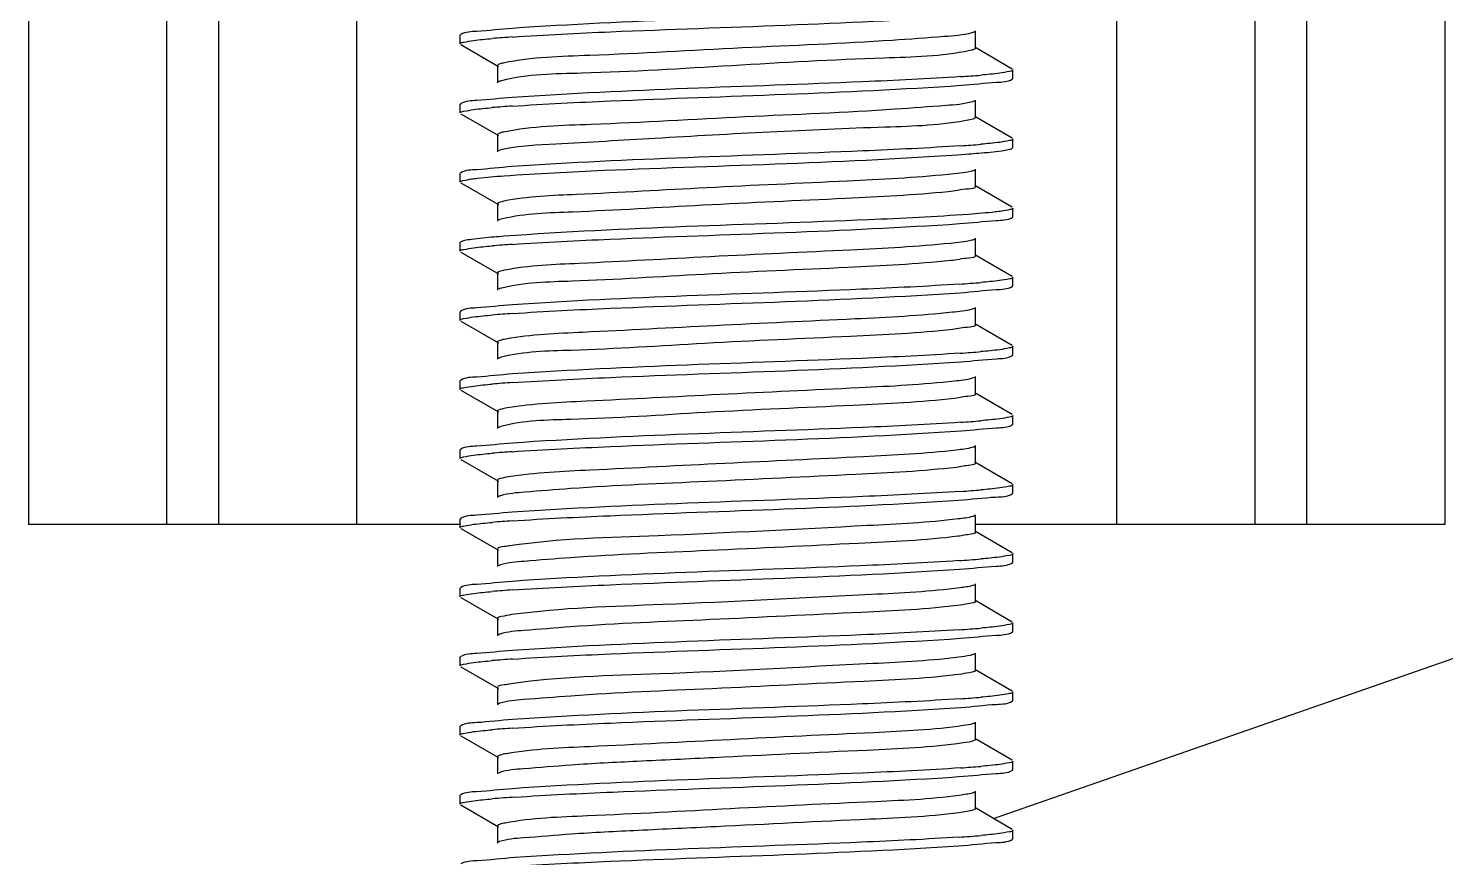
# Model space of a CAD drawing. Extents: x 27938 to 1507990, y 110129 to 923079.
# Drawn here: x 455164.5 to 455653, y 378819.2 to 379104.9 of the extents above; entities that cross this region are included whole.
import ezdxf

# ---------------------------------------------------------------- set-up
doc = ezdxf.new("R2010")
doc.units = 0
doc.header["$LTSCALE"] = 1000
doc.header["$MEASUREMENT"] = 0
doc.styles.get("Standard").update_dxf_attribs({"font": 'gbenor.shx', "bigfont": 'gbcbig.shx'})
doc.dimstyles.get("Standard").update_dxf_attribs({"dimtxt": 0.18, "dimasz": 0.18, "dimexe": 0.18, "dimexo": 0.0625, "dimgap": 0.09, "dimtad": 0, "dimtih": 1, "dimtoh": 1, "dimdec": 4, "dimzin": 0, "dimdsep": 46, "dimtxsty": 'Standard', "dimcen": 0.09, "dimadec": 0, "dimazin": 0, "dimtfac": 1, "dimtdec": 4, "dimtofl": 0, "dimtmove": 0, "dimatfit": 3, "dimfxl": 1, "dimtolj": 1, "dimtzin": 0, "dimarcsym": 0})

msp = doc.modelspace()

# ---------------------------------------------------------------- linework, layer by layer
at = {"linetype": 'Continuous'}
for p, q in [((455164.52, 383675.04), (455164.52, 378934.02)), ((455212.15, 383675.04), (455212.15, 378934.02)), ((455230.01, 383675.04), (455230.01, 378934.02)), ((455277.63, 383675.04), (455277.63, 378934.02)), ((455539.58, 383675.04), (455539.58, 378934.02)), ((455587.2, 383675.04), (455587.2, 378934.02)), ((455605.06, 383675.04), (455605.06, 378934.02)), ((455652.69, 383675.04), (455652.69, 378934.02)), ((455313.58, 379102.81), (455313.35, 379102.55)), ((455313.35, 379099.57), (455313.35, 379102.55)), ((455313.35, 379099.57), (455313.35, 379102.55)), ((455490.97, 379098.08), (455490.97, 379104.04)), ((455313.58, 379099.31), (455326.5, 379091.83)), ((455489.7, 379097.42), (455488.94, 379097.24)), ((455503.63, 379090.9), (455490.71, 379098.39)), ((455326.24, 379092.13), (455326.24, 379086.18)), ((455503.63, 379087.41), (455503.86, 379087.67)), ((455503.86, 379087.67), (455503.86, 379090.64)), ((455503.86, 379087.67), (455503.86, 379090.64)), ((455313.58, 379079), (455313.35, 379078.74)), ((455313.35, 379075.76), (455313.35, 379078.74)), ((455313.35, 379075.76), (455313.35, 379078.74)), ((455490.97, 379074.27), (455490.97, 379080.22)), ((455313.58, 379075.5), (455326.5, 379068.02)), ((455489.98, 379073.68), (455488.97, 379073.44)), ((455503.63, 379067.09), (455490.71, 379074.57)), ((455326.24, 379068.32), (455326.24, 379062.36)), ((455503.63, 379063.59), (455503.86, 379063.85)), ((455503.86, 379063.85), (455503.86, 379066.83)), ((455503.86, 379063.85), (455503.86, 379066.83)), ((455313.58, 379055.18), (455313.35, 379054.92)), ((455313.35, 379051.95), (455313.35, 379054.92)), ((455313.35, 379051.95), (455313.35, 379054.92)), ((455490.97, 379050.46), (455490.97, 379056.41)), ((455313.58, 379051.69), (455326.5, 379044.2)), ((455503.63, 379043.28), (455490.71, 379050.76)), ((455326.24, 379044.51), (455326.24, 379038.55)), ((455503.86, 379040.04), (455503.86, 379043.02)), ((455503.86, 379040.04), (455503.86, 379043.02)), ((455503.63, 379039.78), (455503.86, 379040.04)), ((455313.58, 379031.37), (455313.35, 379031.11)), ((455313.35, 379028.13), (455313.35, 379031.11)), ((455313.35, 379028.13), (455313.35, 379031.11)), ((455490.97, 379026.65), (455490.97, 379032.6)), ((455313.58, 379027.87), (455326.5, 379020.39)), ((455503.63, 379019.47), (455490.71, 379026.95)), ((455326.24, 379020.69), (455326.24, 379014.74)), ((455503.86, 379016.23), (455503.86, 379019.2)), ((455503.86, 379016.23), (455503.86, 379019.2)), ((455503.63, 379015.97), (455503.86, 379016.23)), ((455490.97, 379002.83), (455490.97, 379008.79)), ((455313.58, 379007.56), (455313.35, 379007.3)), ((455313.35, 379004.32), (455313.35, 379007.3)), ((455313.35, 379004.32), (455313.35, 379007.3)), ((455313.58, 379004.06), (455326.5, 378996.58)), ((455503.63, 378995.65), (455490.71, 379003.13)), ((455326.24, 378996.88), (455326.24, 378990.93)), ((455503.86, 378992.41), (455503.86, 378995.39)), ((455503.86, 378992.41), (455503.86, 378995.39)), ((455503.63, 378992.15), (455503.86, 378992.41)), ((455490.97, 378979.02), (455490.97, 378984.97)), ((455313.58, 378983.75), (455313.35, 378983.49)), ((455313.35, 378980.51), (455313.35, 378983.49)), ((455313.35, 378980.51), (455313.35, 378983.49)), ((455313.58, 378980.25), (455326.5, 378972.77)), ((455503.63, 378971.84), (455490.71, 378979.32)), ((455326.24, 378973.07), (455326.24, 378967.11)), ((455503.86, 378968.6), (455503.86, 378971.58)), ((455503.86, 378968.6), (455503.86, 378971.58)), ((455503.63, 378968.34), (455503.86, 378968.6)), ((455313.58, 378959.93), (455313.35, 378959.67)), ((455313.35, 378956.7), (455313.35, 378959.67)), ((455313.35, 378956.7), (455313.35, 378959.67)), ((455490.97, 378955.21), (455490.97, 378961.16)), ((455313.58, 378956.43), (455326.5, 378948.95)), ((455503.63, 378948.03), (455490.71, 378955.51)), ((455326.24, 378949.25), (455326.24, 378943.3)), ((455503.86, 378944.79), (455503.86, 378947.77)), ((455503.86, 378944.79), (455503.86, 378947.77)), ((455503.63, 378944.53), (455503.86, 378944.79)), ((455313.58, 378936.12), (455313.35, 378935.86)), ((455313.35, 378932.88), (455313.35, 378935.86)), ((455313.35, 378932.88), (455313.35, 378935.86)), ((455490.97, 378931.39), (455490.97, 378937.35)), ((455313.58, 378934.02), (455164.52, 378934.02)), ((455313.58, 378932.62), (455326.5, 378925.14)), ((455652.69, 378934.02), (455490.71, 378934.02)), ((455503.63, 378924.21), (455490.71, 378931.7)), ((455326.24, 378925.44), (455326.24, 378919.49)), ((455503.63, 378920.72), (455503.86, 378920.98)), ((455503.86, 378920.98), (455503.86, 378923.95)), ((455503.86, 378920.98), (455503.86, 378923.95)), ((455313.58, 378912.31), (455313.35, 378912.05)), ((455313.35, 378909.07), (455313.35, 378912.05)), ((455313.35, 378909.07), (455313.35, 378912.05)), ((455490.97, 378907.58), (455490.97, 378913.53)), ((455313.58, 378908.81), (455326.5, 378901.33)), ((455503.63, 378900.4), (455490.71, 378907.88)), ((455326.24, 378901.63), (455326.24, 378895.68)), ((455503.63, 378896.9), (455503.86, 378897.16)), ((455503.86, 378897.16), (455503.86, 378900.14)), ((455503.86, 378897.16), (455503.86, 378900.14)), ((455313.58, 378888.49), (455313.35, 378888.23)), ((455313.35, 378885.26), (455313.35, 378888.23)), ((455313.35, 378885.26), (455313.35, 378888.23)), ((455490.97, 378883.77), (455490.97, 378889.72)), ((455313.58, 378885), (455326.5, 378877.51)), ((455503.63, 378876.59), (455490.71, 378884.07)), ((455326.24, 378877.82), (455326.24, 378871.86)), ((455503.63, 378873.09), (455503.86, 378873.35)), ((455503.86, 378873.35), (455503.86, 378876.33)), ((455503.86, 378873.35), (455503.86, 378876.33)), ((455313.58, 378864.68), (455313.35, 378864.42)), ((455313.35, 378861.44), (455313.35, 378864.42)), ((455313.35, 378861.44), (455313.35, 378864.42)), ((455490.97, 378859.96), (455490.97, 378865.91)), ((455313.58, 378861.18), (455326.5, 378853.7)), ((455503.63, 378852.78), (455490.71, 378860.26)), ((455326.24, 378854), (455326.24, 378848.05)), ((455503.86, 378849.54), (455503.86, 378852.51)), ((455503.86, 378849.54), (455503.86, 378852.51)), ((455326.98, 378848.56), (455326.5, 378848.35)), ((455503.63, 378849.28), (455503.86, 378849.54)), ((455313.58, 378840.87), (455313.35, 378840.61)), ((455313.35, 378837.63), (455313.35, 378840.61)), ((455313.35, 378837.63), (455313.35, 378840.61)), ((455490.97, 378836.14), (455490.97, 378842.1)), ((455313.58, 378837.37), (455326.5, 378829.89)), ((455503.63, 378828.96), (455490.71, 378836.44)), ((455326.24, 378830.19), (455326.24, 378824.24)), ((455503.86, 378825.73), (455503.86, 378828.7)), ((455503.86, 378825.73), (455503.86, 378828.7)), ((455326.94, 378824.73), (455326.5, 378824.54)), ((455503.63, 378825.46), (455503.86, 378825.73))]:
    msp.add_line(p, q, dxfattribs=at)
for centre, radius, start, end in [((455358.71, 378693.24), 409.62, 93.8318, 94.8034), ((455458.53, 379496.54), 409.18, 273.8332, 274.8048), ((455358.61, 378670.65), 408.39, 93.84, 94.8036), ((455458.63, 379471.54), 407.99, 273.8425, 274.8038), ((455358.74, 378621.42), 410, 93.8293, 94.8034), ((455458.02, 379431.59), 415.68, 273.7884, 274.8061), ((455358.75, 378597.44), 410.16, 93.8282, 94.8033), ((455458.33, 379403.88), 411.78, 273.8148, 274.8057), ((455358.71, 378574.15), 409.64, 93.8316, 94.8034), ((455458.53, 379377.54), 409.24, 273.8328, 274.8049), ((455358.62, 378551.53), 408.44, 93.8397, 94.8036), ((455458.63, 379352.5), 408.01, 273.8424, 274.8038), ((455358.65, 378527.25), 408.91, 93.8365, 94.8036), ((455457.6, 379341.56), 420.93, 273.7545, 274.8058), ((455358.74, 378502.38), 409.98, 93.8295, 94.8034), ((455458, 379312.67), 415.84, 273.7874, 274.8061), ((455358.75, 378478.37), 410.17, 93.8282, 94.8033), ((455458.32, 379284.93), 411.89, 273.8141, 274.8057), ((455358.71, 378455.06), 409.67, 93.8315, 94.8034), ((455458.52, 379258.54), 409.3, 273.8323, 274.8049), ((455359.83, 378417.25), 423.71, 93.7375, 94.8047), ((455457.73, 379244.63), 419.24, 273.7646, 274.8065)]:
    msp.add_arc(centre, radius, start, end, dxfattribs=at)
for points, knots in [([(455485.73, 379112.08), (455474.45, 379111.31), (455422.99, 379108.84), (455371.48, 379107.64), (455331.37, 379104.92)], [0, 0, 0, 0, 0.219533, 1, 1, 1, 1]), ([(455331.33, 379101.94), (455342.61, 379102.71), (455394.13, 379105.19), (455445.71, 379106.38), (455485.89, 379109.11)], [0, 0, 0, 0, 0.219209, 1, 1, 1, 1]), ([(455331.37, 379104.92), (455327.25, 379104.64), (455321.48, 379103.84), (455315.19, 379103.73), (455313.58, 379102.81)], [0, 0, 0, 0, 0.69034, 1, 1, 1, 1]), ([(455489.7, 379103.37), (455486.6, 379102.55), (455477.37, 379101.87), (455451.07, 379099.85), (455410.24, 379098.39), (455365.7, 379095.6), (455338.03, 379095), (455328.29, 379092.98)], [0, 0, 0, 0, 0.059564, 0.170353, 0.490239, 0.815661, 1, 1, 1, 1]), ([(455490.7, 379103.74), (455490.58, 379103.66), (455490.25, 379103.53), (455489.9, 379103.43), (455489.7, 379103.37)], [0, 0, 0, 0, 0.417288, 1, 1, 1, 1]), ([(455313.35, 379099.57), (455313.35, 379100.01), (455315.64, 379100.29), (455316.8, 379100.6), (455317.95, 379100.75)], [0, 0, 0, 0, 0.271519, 1, 1, 1, 1]), ([(455488.94, 379097.24), (455479.25, 379095.22), (455451.7, 379094.58), (455407.19, 379092.15), (455363.42, 379089.34), (455336.6, 379089.15), (455327.61, 379086.87)], [0, 0, 0, 0, 0.183514, 0.508051, 0.828043, 1, 1, 1, 1]), ([(455490.96, 379098.08), (455490.96, 379097.93), (455490.45, 379097.61), (455490.03, 379097.5), (455489.7, 379097.42)], [0, 0, 0, 0, 0.313757, 1, 1, 1, 1]), ([(455328.29, 379092.98), (455327.77, 379092.87), (455327.16, 379092.73), (455326.25, 379092.35), (455326.25, 379092.13)], [0, 0, 0, 0, 0.705452, 1, 1, 1, 1]), ([(455327.61, 379086.87), (455327.39, 379086.81), (455327.01, 379086.71), (455326.65, 379086.56), (455326.51, 379086.48)], [0, 0, 0, 0, 0.587032, 1, 1, 1, 1]), ([(455485.89, 379088.28), (455474.61, 379087.51), (455423.09, 379085.03), (455371.51, 379083.84), (455331.33, 379081.1)], [0, 0, 0, 0, 0.219183, 1, 1, 1, 1]), ([(455485.97, 379085.31), (455490.06, 379085.58), (455495.79, 379086.38), (455502.03, 379086.49), (455503.63, 379087.41)], [0, 0, 0, 0, 0.690194, 1, 1, 1, 1]), ([(455503.86, 379090.64), (455503.86, 379090.21), (455501.59, 379089.93), (455500.44, 379089.61), (455499.29, 379089.47)], [0, 0, 0, 0, 0.271625, 1, 1, 1, 1]), ([(455331.26, 379078.12), (455342.55, 379078.89), (455394.12, 379081.38), (455445.75, 379082.56), (455485.97, 379085.31)], [0, 0, 0, 0, 0.219118, 1, 1, 1, 1]), ([(455313.35, 379075.76), (455313.35, 379076.19), (455315.63, 379076.48), (455316.78, 379076.79), (455317.93, 379076.94)], [0, 0, 0, 0, 0.271583, 1, 1, 1, 1]), ([(455331.33, 379081.1), (455327.23, 379080.82), (455321.46, 379080.03), (455315.18, 379079.92), (455313.58, 379079)], [0, 0, 0, 0, 0.690307, 1, 1, 1, 1]), ([(455489.98, 379079.64), (455487.04, 379078.76), (455478.02, 379078.15), (455451.99, 379076.04), (455411.06, 379074.63), (455366.22, 379071.82), (455338.24, 379071.2), (455328.36, 379069.18)], [0, 0, 0, 0, 0.056727, 0.165723, 0.485276, 0.813183, 1, 1, 1, 1]), ([(455490.71, 379079.92), (455490.61, 379079.87), (455490.37, 379079.76), (455490.12, 379079.68), (455489.98, 379079.64)], [0, 0, 0, 0, 0.430302, 1, 1, 1, 1]), ([(455488.97, 379073.44), (455479.42, 379071.43), (455442.96, 379070.51), (455395.47, 379067.94), (455351.6, 379065.25), (455333.93, 379064.5), (455327.93, 379063.13)], [0, 0, 0, 0, 0.181467, 0.673532, 0.885685, 1, 1, 1, 1]), ([(455490.96, 379074.27), (455490.96, 379074.14), (455490.58, 379073.86), (455490.23, 379073.76), (455489.98, 379073.68)], [0, 0, 0, 0, 0.324978, 1, 1, 1, 1]), ([(455328.36, 379069.18), (455327.82, 379069.07), (455327.19, 379068.93), (455326.25, 379068.55), (455326.25, 379068.32)], [0, 0, 0, 0, 0.706285, 1, 1, 1, 1]), ([(455327.93, 379063.13), (455327.64, 379063.07), (455327.15, 379062.94), (455326.68, 379062.77), (455326.51, 379062.67)], [0, 0, 0, 0, 0.59783, 1, 1, 1, 1]), ([(455485.97, 379064.47), (455474.69, 379063.7), (455423.12, 379061.22), (455371.48, 379060.03), (455331.26, 379057.29)], [0, 0, 0, 0, 0.219053, 1, 1, 1, 1]), ([(455488.63, 379061.68), (455489.79, 379061.77), (455493.58, 379062.06), (455497.36, 379062.4), (455499.96, 379062.77)], [0, 0, 0, 0, 0.307391, 1, 1, 1, 1]), ([(455503.86, 379066.83), (455503.86, 379066.4), (455501.59, 379066.11), (455500.43, 379065.8), (455499.29, 379065.65)], [0, 0, 0, 0, 0.271614, 1, 1, 1, 1]), ([(455499.96, 379062.77), (455500.76, 379062.88), (455501.99, 379063.09), (455503.24, 379063.37), (455503.63, 379063.59)], [0, 0, 0, 0, 0.643386, 1, 1, 1, 1]), ([(455328.48, 379054.11), (455339.95, 379054.96), (455393.34, 379057.56), (455446.8, 379058.61), (455488.63, 379061.68)], [0, 0, 0, 0, 0.215143, 1, 1, 1, 1]), ([(455313.35, 379051.95), (455313.35, 379052.32), (455315.24, 379052.64), (455316.24, 379052.89), (455317.21, 379053.03)], [0, 0, 0, 0, 0.274522, 1, 1, 1, 1]), ([(455331.26, 379057.29), (455327.17, 379057.01), (455321.43, 379056.21), (455315.18, 379056.1), (455313.58, 379055.18)], [0, 0, 0, 0, 0.690231, 1, 1, 1, 1]), ([(455317.21, 379053.03), (455317.93, 379053.13), (455321.67, 379053.59), (455325.44, 379053.89), (455328.48, 379054.11)], [0, 0, 0, 0, 0.191293, 1, 1, 1, 1]), ([(455481.54, 379054.58), (455469.97, 379053.43), (455442.2, 379052.01), (455399.49, 379050.17), (455360.14, 379047.83), (455336.68, 379047.03), (455328.45, 379045.38)], [0, 0, 0, 0, 0.227541, 0.543602, 0.835698, 1, 1, 1, 1]), ([(455490.71, 379056.11), (455490.38, 379055.92), (455487.33, 379055.11), (455484.25, 379054.85), (455481.54, 379054.58)], [0, 0, 0, 0, 0.122661, 1, 1, 1, 1]), ([(455481.54, 379048.63), (455469.77, 379047.46), (455441.58, 379046.02), (455398.37, 379044.22), (455359.08, 379041.69), (455335.79, 379041.14), (455327.89, 379039.31)], [0, 0, 0, 0, 0.230468, 0.550002, 0.841978, 1, 1, 1, 1]), ([(455490.96, 379050.46), (455490.97, 379049.61), (455486.1, 379049.58), (455483.9, 379048.86), (455481.54, 379048.63)], [0, 0, 0, 0, 0.265215, 1, 1, 1, 1]), ([(455328.45, 379045.38), (455327.89, 379045.27), (455327.24, 379045.12), (455326.25, 379044.74), (455326.25, 379044.51)], [0, 0, 0, 0, 0.707378, 1, 1, 1, 1]), ([(455503.86, 379043.02), (455503.86, 379042.64), (455501.95, 379042.33), (455500.94, 379042.07), (455499.96, 379041.93)], [0, 0, 0, 0, 0.274354, 1, 1, 1, 1]), ([(455327.89, 379039.31), (455327.61, 379039.25), (455327.14, 379039.12), (455326.68, 379038.95), (455326.51, 379038.85)], [0, 0, 0, 0, 0.596305, 1, 1, 1, 1]), ([(455488.63, 379040.84), (455477.14, 379040), (455423.76, 379037.4), (455370.3, 379036.35), (455328.48, 379033.28)], [0, 0, 0, 0, 0.215512, 1, 1, 1, 1]), ([(455485.48, 379037.65), (455489.68, 379037.93), (455495.57, 379038.75), (455501.99, 379038.84), (455503.63, 379039.78)], [0, 0, 0, 0, 0.690713, 1, 1, 1, 1]), ([(455499.96, 379041.93), (455499.24, 379041.83), (455495.48, 379041.37), (455491.69, 379041.07), (455488.63, 379040.84)], [0, 0, 0, 0, 0.19142, 1, 1, 1, 1]), ([(455328.48, 379033.28), (455327.33, 379033.19), (455323.56, 379032.9), (455319.8, 379032.56), (455317.21, 379032.19)], [0, 0, 0, 0, 0.307528, 1, 1, 1, 1]), ([(455331.36, 379030.5), (455342.59, 379031.27), (455393.96, 379033.74), (455445.4, 379034.95), (455485.48, 379037.65)], [0, 0, 0, 0, 0.218853, 1, 1, 1, 1]), ([(455313.35, 379028.13), (455313.35, 379028.57), (455315.64, 379028.85), (455316.8, 379029.17), (455317.96, 379029.32)], [0, 0, 0, 0, 0.271499, 1, 1, 1, 1]), ([(455317.21, 379032.19), (455316.42, 379032.08), (455315.21, 379031.87), (455313.97, 379031.59), (455313.58, 379031.37)], [0, 0, 0, 0, 0.643038, 1, 1, 1, 1]), ([(455482.3, 379030.84), (455470.9, 379029.67), (455443.31, 379028.26), (455400.63, 379026.39), (455360.9, 379024.09), (455337.11, 379023.23), (455328.66, 379021.61)], [0, 0, 0, 0, 0.223225, 0.538318, 0.832334, 1, 1, 1, 1]), ([(455490.71, 379032.3), (455490.4, 379032.12), (455487.61, 379031.35), (455484.78, 379031.1), (455482.3, 379030.84)], [0, 0, 0, 0, 0.124823, 1, 1, 1, 1]), ([(455482.3, 379024.89), (455470.57, 379023.68), (455442.21, 379022.24), (455398.64, 379020.45), (455359.02, 379017.79), (455335.52, 379017.39), (455327.68, 379015.45)], [0, 0, 0, 0, 0.228361, 0.549652, 0.8435, 1, 1, 1, 1]), ([(455490.96, 379026.65), (455490.97, 379025.86), (455486.51, 379025.76), (455484.46, 379025.11), (455482.3, 379024.89)], [0, 0, 0, 0, 0.265945, 1, 1, 1, 1]), ([(455328.66, 379021.61), (455328.05, 379021.5), (455327.35, 379021.34), (455326.25, 379020.95), (455326.24, 379020.69)], [0, 0, 0, 0, 0.710122, 1, 1, 1, 1]), ([(455503.86, 379019.2), (455503.86, 379018.77), (455501.56, 379018.49), (455500.4, 379018.17), (455499.24, 379018.02)], [0, 0, 0, 0, 0.271419, 1, 1, 1, 1]), ([(455327.68, 379015.45), (455327.44, 379015.39), (455327.04, 379015.28), (455326.65, 379015.13), (455326.51, 379015.04)], [0, 0, 0, 0, 0.588945, 1, 1, 1, 1]), ([(455485.48, 379016.81), (455474.19, 379016.05), (455422.81, 379013.58), (455371.37, 379012.39), (455331.36, 379009.67)], [0, 0, 0, 0, 0.220125, 1, 1, 1, 1]), ([(455331.37, 379006.69), (455342.63, 379007.46), (455394.08, 379009.93), (455445.59, 379011.13), (455485.72, 379013.85)], [0, 0, 0, 0, 0.219119, 1, 1, 1, 1]), ([(455485.72, 379013.85), (455489.87, 379014.13), (455495.68, 379014.94), (455502.01, 379015.04), (455503.63, 379015.97)], [0, 0, 0, 0, 0.690466, 1, 1, 1, 1]), ([(455331.36, 379009.67), (455327.24, 379009.39), (455321.47, 379008.59), (455315.19, 379008.48), (455313.58, 379007.56)], [0, 0, 0, 0, 0.69033, 1, 1, 1, 1]), ([(455313.35, 379004.32), (455313.35, 379004.76), (455315.64, 379005.04), (455316.8, 379005.35), (455317.96, 379005.5)], [0, 0, 0, 0, 0.271491, 1, 1, 1, 1]), ([(455483.02, 379007.11), (455471.87, 379005.91), (455444.58, 379004.52), (455402.08, 379002.62), (455362, 379000.39), (455337.82, 378999.42), (455329.08, 378997.88)], [0, 0, 0, 0, 0.218113, 0.531271, 0.827228, 1, 1, 1, 1]), ([(455490.71, 379008.48), (455490.42, 379008.32), (455487.88, 379007.59), (455485.29, 379007.35), (455483.02, 379007.11)], [0, 0, 0, 0, 0.127123, 1, 1, 1, 1]), ([(455483.02, 379001.15), (455471.35, 378999.9), (455442.87, 378998.46), (455398.98, 378996.68), (455359.04, 378993.89), (455335.32, 378993.65), (455327.51, 378991.59)], [0, 0, 0, 0, 0.225996, 0.548844, 0.844625, 1, 1, 1, 1]), ([(455490.96, 379002.83), (455490.97, 379002.11), (455486.9, 379001.95), (455485.01, 379001.37), (455483.02, 379001.15)], [0, 0, 0, 0, 0.266757, 1, 1, 1, 1]), ([(455329.08, 378997.88), (455328.36, 378997.75), (455327.57, 378997.57), (455326.25, 378997.17), (455326.24, 378996.88)], [0, 0, 0, 0, 0.714571, 1, 1, 1, 1]), ([(455503.86, 378995.39), (455503.86, 378994.96), (455501.58, 378994.67), (455500.43, 378994.36), (455499.28, 378994.21)], [0, 0, 0, 0, 0.271559, 1, 1, 1, 1]), ([(455327.51, 378991.59), (455327.31, 378991.54), (455326.97, 378991.44), (455326.64, 378991.3), (455326.51, 378991.23)], [0, 0, 0, 0, 0.582235, 1, 1, 1, 1]), ([(455331.34, 378982.88), (455342.62, 378983.64), (455394.13, 378986.12), (455445.71, 378987.31), (455485.88, 378990.05)], [0, 0, 0, 0, 0.219209, 1, 1, 1, 1]), ([(455485.72, 378993.01), (455474.44, 378992.25), (455422.99, 378989.77), (455371.47, 378988.58), (455331.37, 378985.85)], [0, 0, 0, 0, 0.219548, 1, 1, 1, 1]), ([(455485.88, 378990.05), (455489.99, 378990.33), (455495.75, 378991.13), (455502.03, 378991.23), (455503.63, 378992.15)], [0, 0, 0, 0, 0.690293, 1, 1, 1, 1]), ([(455331.37, 378985.85), (455327.25, 378985.57), (455321.48, 378984.77), (455315.19, 378984.67), (455313.58, 378983.75)], [0, 0, 0, 0, 0.69034, 1, 1, 1, 1]), ([(455490.71, 378984.67), (455490.44, 378984.52), (455488.14, 378983.83), (455485.77, 378983.6), (455483.72, 378983.37)], [0, 0, 0, 0, 0.129618, 1, 1, 1, 1]), ([(455313.35, 378980.51), (455313.35, 378980.94), (455315.64, 378981.23), (455316.8, 378981.54), (455317.95, 378981.69)], [0, 0, 0, 0, 0.271518, 1, 1, 1, 1]), ([(455483.72, 378983.37), (455472.82, 378982.15), (455445.83, 378980.79), (455403.54, 378978.85), (455363.11, 378976.67), (455338.56, 378975.63), (455329.52, 378974.14)], [0, 0, 0, 0, 0.213019, 0.524248, 0.822139, 1, 1, 1, 1]), ([(455483.72, 378977.42), (455472.12, 378976.12), (455443.54, 378974.69), (455399.37, 378972.91), (455359.12, 378970), (455335.15, 378969.91), (455327.38, 378967.74)], [0, 0, 0, 0, 0.223404, 0.547643, 0.845414, 1, 1, 1, 1]), ([(455490.97, 378979.02), (455490.97, 378978.35), (455487.28, 378978.15), (455485.53, 378977.62), (455483.72, 378977.42)], [0, 0, 0, 0, 0.267771, 1, 1, 1, 1]), ([(455329.52, 378974.14), (455328.7, 378974), (455327.8, 378973.79), (455326.25, 378973.4), (455326.24, 378973.07)], [0, 0, 0, 0, 0.718256, 1, 1, 1, 1]), ([(455503.86, 378971.58), (455503.86, 378971.15), (455501.59, 378970.86), (455500.44, 378970.55), (455499.29, 378970.4)], [0, 0, 0, 0, 0.271624, 1, 1, 1, 1]), ([(455327.38, 378967.74), (455327.2, 378967.69), (455326.91, 378967.6), (455326.62, 378967.48), (455326.51, 378967.42)], [0, 0, 0, 0, 0.57614, 1, 1, 1, 1]), ([(455331.26, 378959.06), (455342.55, 378959.83), (455394.12, 378962.31), (455445.75, 378963.5), (455485.97, 378966.24)], [0, 0, 0, 0, 0.219123, 1, 1, 1, 1]), ([(455485.88, 378969.21), (455474.61, 378968.44), (455423.09, 378965.96), (455371.51, 378964.77), (455331.34, 378962.04)], [0, 0, 0, 0, 0.219191, 1, 1, 1, 1]), ([(455485.97, 378966.24), (455490.06, 378966.52), (455495.79, 378967.31), (455502.03, 378967.43), (455503.63, 378968.34)], [0, 0, 0, 0, 0.690195, 1, 1, 1, 1]), ([(455331.34, 378962.04), (455327.23, 378961.76), (455321.46, 378960.96), (455315.18, 378960.85), (455313.58, 378959.93)], [0, 0, 0, 0, 0.690309, 1, 1, 1, 1]), ([(455490.71, 378960.86), (455490.46, 378960.72), (455488.38, 378960.07), (455486.24, 378959.85), (455484.38, 378959.63)], [0, 0, 0, 0, 0.132296, 1, 1, 1, 1]), ([(455313.35, 378956.7), (455313.35, 378957.13), (455315.63, 378957.41), (455316.78, 378957.73), (455317.93, 378957.88)], [0, 0, 0, 0, 0.271581, 1, 1, 1, 1]), ([(455484.38, 378959.63), (455473.73, 378958.38), (455447.07, 378957.05), (455405, 378955.09), (455364.25, 378952.96), (455339.32, 378951.84), (455330, 378950.4)], [0, 0, 0, 0, 0.207939, 0.517244, 0.817064, 1, 1, 1, 1]), ([(455490.97, 378955.21), (455490.97, 378954.6), (455487.63, 378954.34), (455486.03, 378953.88), (455484.38, 378953.68)], [0, 0, 0, 0, 0.268974, 1, 1, 1, 1]), ([(455330, 378950.4), (455329.06, 378950.26), (455328.05, 378950.01), (455326.25, 378949.62), (455326.24, 378949.25)], [0, 0, 0, 0, 0.721341, 1, 1, 1, 1]), ([(455484.38, 378953.68), (455472.88, 378952.33), (455444.22, 378951), (455399.92, 378948.76), (455361.77, 378947.25), (455338.09, 378945.31), (455329.95, 378944.69), (455327.27, 378943.9)], [0, 0, 0, 0, 0.220594, 0.546057, 0.845846, 0.946724, 1, 1, 1, 1]), ([(455485.97, 378945.41), (455474.69, 378944.64), (455423.12, 378942.15), (455371.49, 378940.96), (455331.26, 378938.22)], [0, 0, 0, 0, 0.219054, 1, 1, 1, 1]), ([(455503.86, 378947.77), (455503.86, 378947.34), (455501.59, 378947.05), (455500.44, 378946.74), (455499.29, 378946.59)], [0, 0, 0, 0, 0.271616, 1, 1, 1, 1]), ([(455327.27, 378943.9), (455327.12, 378943.85), (455326.86, 378943.77), (455326.61, 378943.66), (455326.51, 378943.6)], [0, 0, 0, 0, 0.570618, 1, 1, 1, 1]), ([(455331.29, 378935.25), (455342.48, 378936.01), (455393.77, 378938.48), (455445.12, 378939.7), (455485.16, 378942.37)], [0, 0, 0, 0, 0.218385, 1, 1, 1, 1]), ([(455485.16, 378942.37), (455489.44, 378942.66), (455495.43, 378943.49), (455501.97, 378943.57), (455503.63, 378944.53)], [0, 0, 0, 0, 0.691024, 1, 1, 1, 1]), ([(455331.26, 378938.22), (455327.17, 378937.94), (455321.43, 378937.15), (455315.18, 378937.04), (455313.58, 378936.12)], [0, 0, 0, 0, 0.690234, 1, 1, 1, 1]), ([(455485.01, 378935.9), (455474.63, 378934.62), (455440.09, 378932.97), (455388.66, 378930.05), (455347.41, 378929.11), (455330.51, 378926.67)], [0, 0, 0, 0, 0.202876, 0.669154, 1, 1, 1, 1]), ([(455490.71, 378937.05), (455490.48, 378936.92), (455488.61, 378936.31), (455486.68, 378936.1), (455485.01, 378935.9)], [0, 0, 0, 0, 0.135193, 1, 1, 1, 1]), ([(455313.35, 378932.88), (455313.35, 378933.32), (455315.63, 378933.6), (455316.79, 378933.91), (455317.94, 378934.06)], [0, 0, 0, 0, 0.271558, 1, 1, 1, 1]), ([(455490.97, 378931.39), (455490.97, 378930.84), (455487.98, 378930.54), (455486.51, 378930.13), (455485.01, 378929.94)], [0, 0, 0, 0, 0.270415, 1, 1, 1, 1]), ([(455330.51, 378926.67), (455329.89, 378926.58), (455328.69, 378926.23), (455326.25, 378926.3), (455326.24, 378925.44)], [0, 0, 0, 0, 0.421667, 1, 1, 1, 1]), ([(455485.01, 378929.94), (455473.63, 378928.54), (455444.92, 378927.24), (455400.41, 378924.96), (455361.88, 378923.47), (455338.01, 378921.48), (455329.83, 378920.87), (455327.18, 378920.06)], [0, 0, 0, 0, 0.217625, 0.544216, 0.8461, 0.947285, 1, 1, 1, 1]), ([(455485.16, 378921.54), (455473.85, 378920.78), (455422.56, 378918.32), (455371.2, 378917.13), (455331.29, 378914.41)], [0, 0, 0, 0, 0.220924, 1, 1, 1, 1]), ([(455485.47, 378918.58), (455489.68, 378918.87), (455495.57, 378919.68), (455501.99, 378919.78), (455503.63, 378920.72)], [0, 0, 0, 0, 0.690723, 1, 1, 1, 1]), ([(455503.86, 378923.95), (455503.86, 378923.51), (455501.53, 378923.23), (455500.35, 378922.91), (455499.18, 378922.76)], [0, 0, 0, 0, 0.271198, 1, 1, 1, 1]), ([(455327.18, 378920.06), (455327.05, 378920.02), (455326.82, 378919.94), (455326.6, 378919.84), (455326.51, 378919.79)], [0, 0, 0, 0, 0.565619, 1, 1, 1, 1]), ([(455331.36, 378911.44), (455342.58, 378912.2), (455393.96, 378914.68), (455445.39, 378915.88), (455485.47, 378918.58)], [0, 0, 0, 0, 0.218842, 1, 1, 1, 1]), ([(455331.29, 378914.41), (455327.19, 378914.13), (455321.44, 378913.34), (455315.18, 378913.23), (455313.58, 378912.31)], [0, 0, 0, 0, 0.690263, 1, 1, 1, 1]), ([(455485.62, 378912.16), (455475.49, 378910.85), (455441.27, 378909.23), (455389.81, 378906.33), (455348.31, 378905.29), (455331.06, 378902.93)], [0, 0, 0, 0, 0.197813, 0.662661, 1, 1, 1, 1]), ([(455490.71, 378913.23), (455490.5, 378913.11), (455488.84, 378912.55), (455487.1, 378912.35), (455485.62, 378912.16)], [0, 0, 0, 0, 0.13831, 1, 1, 1, 1]), ([(455313.35, 378909.07), (455313.35, 378909.5), (455315.64, 378909.79), (455316.8, 378910.1), (455317.95, 378910.25)], [0, 0, 0, 0, 0.2715, 1, 1, 1, 1]), ([(455485.62, 378906.21), (455474.35, 378904.75), (455445.62, 378903.49), (455400.92, 378901.15), (455362.03, 378899.68), (455337.97, 378897.64), (455329.74, 378897.07), (455327.1, 378896.22)], [0, 0, 0, 0, 0.214495, 0.542113, 0.846143, 0.947723, 1, 1, 1, 1]), ([(455490.97, 378907.58), (455490.97, 378907.08), (455488.3, 378906.75), (455486.96, 378906.38), (455485.62, 378906.21)], [0, 0, 0, 0, 0.272046, 1, 1, 1, 1]), ([(455331.06, 378902.93), (455329.85, 378902.77), (455328.62, 378902.44), (455326.24, 378902.09), (455326.24, 378901.63)], [0, 0, 0, 0, 0.726158, 1, 1, 1, 1]), ([(455327.1, 378896.22), (455326.99, 378896.19), (455326.78, 378896.11), (455326.59, 378896.02), (455326.5, 378895.98)], [0, 0, 0, 0, 0.561102, 1, 1, 1, 1]), ([(455485.47, 378897.75), (455474.18, 378896.99), (455422.8, 378894.52), (455371.37, 378893.32), (455331.36, 378890.6)], [0, 0, 0, 0, 0.220148, 1, 1, 1, 1]), ([(455485.72, 378894.79), (455489.86, 378895.07), (455495.68, 378895.87), (455502.01, 378895.97), (455503.63, 378896.9)], [0, 0, 0, 0, 0.690473, 1, 1, 1, 1]), ([(455503.86, 378900.14), (455503.86, 378899.71), (455501.56, 378899.42), (455500.4, 378899.11), (455499.24, 378898.96)], [0, 0, 0, 0, 0.271414, 1, 1, 1, 1]), ([(455331.37, 378887.63), (455342.63, 378888.39), (455394.08, 378890.87), (455445.59, 378892.07), (455485.72, 378894.79)], [0, 0, 0, 0, 0.219113, 1, 1, 1, 1]), ([(455313.35, 378885.26), (455313.35, 378885.69), (455315.64, 378885.98), (455316.8, 378886.29), (455317.96, 378886.44)], [0, 0, 0, 0, 0.27149, 1, 1, 1, 1]), ([(455331.36, 378890.6), (455327.24, 378890.32), (455321.47, 378889.52), (455315.19, 378889.42), (455313.58, 378888.49)], [0, 0, 0, 0, 0.690329, 1, 1, 1, 1]), ([(455486.19, 378888.42), (455476.04, 378887.03), (455441.29, 378885.47), (455389.39, 378882.38), (455347.39, 378881.58), (455330.21, 378879)], [0, 0, 0, 0, 0.1966, 0.666503, 1, 1, 1, 1]), ([(455490.7, 378889.42), (455490.52, 378889.31), (455489.04, 378888.8), (455487.5, 378888.61), (455486.19, 378888.42)], [0, 0, 0, 0, 0.141712, 1, 1, 1, 1]), ([(455486.19, 378882.47), (455475.06, 378880.95), (455446.33, 378879.74), (455401.47, 378877.35), (455362.21, 378875.9), (455337.94, 378873.81), (455329.66, 378873.26), (455327.04, 378872.39)], [0, 0, 0, 0, 0.21122, 0.539778, 0.846003, 0.948056, 1, 1, 1, 1]), ([(455490.97, 378883.77), (455490.97, 378883.31), (455488.61, 378882.96), (455487.39, 378882.64), (455486.19, 378882.47)], [0, 0, 0, 0, 0.273972, 1, 1, 1, 1]), ([(455330.21, 378879), (455329.63, 378878.91), (455328.51, 378878.59), (455326.24, 378878.62), (455326.24, 378877.82)], [0, 0, 0, 0, 0.420714, 1, 1, 1, 1]), ([(455327.04, 378872.39), (455326.94, 378872.35), (455326.75, 378872.29), (455326.58, 378872.21), (455326.5, 378872.16)], [0, 0, 0, 0, 0.557022, 1, 1, 1, 1]), ([(455485.72, 378873.95), (455474.43, 378873.19), (455422.98, 378870.71), (455371.47, 378869.52), (455331.37, 378866.79)], [0, 0, 0, 0, 0.219564, 1, 1, 1, 1]), ([(455485.88, 378870.98), (455489.99, 378871.26), (455495.75, 378872.06), (455502.03, 378872.17), (455503.63, 378873.09)], [0, 0, 0, 0, 0.690297, 1, 1, 1, 1]), ([(455503.86, 378876.33), (455503.86, 378875.9), (455501.58, 378875.61), (455500.43, 378875.3), (455499.28, 378875.15)], [0, 0, 0, 0, 0.271556, 1, 1, 1, 1]), ([(455331.34, 378863.81), (455342.62, 378864.58), (455394.13, 378867.06), (455445.71, 378868.25), (455485.88, 378870.98)], [0, 0, 0, 0, 0.219209, 1, 1, 1, 1]), ([(455313.35, 378861.44), (455313.35, 378861.88), (455315.64, 378862.16), (455316.8, 378862.48), (455317.95, 378862.63)], [0, 0, 0, 0, 0.271516, 1, 1, 1, 1]), ([(455331.37, 378866.79), (455327.25, 378866.51), (455321.48, 378865.71), (455315.19, 378865.6), (455313.58, 378864.68)], [0, 0, 0, 0, 0.690341, 1, 1, 1, 1]), ([(455486.73, 378864.69), (455476.53, 378863.21), (455449.71, 378862.02), (455406.78, 378859.91), (455364.6, 378857.64), (455338.72, 378856.66), (455329.26, 378855.03)], [0, 0, 0, 0, 0.19601, 0.509345, 0.817487, 1, 1, 1, 1]), ([(455490.7, 378865.61), (455490.53, 378865.51), (455489.24, 378865.04), (455487.88, 378864.86), (455486.73, 378864.69)], [0, 0, 0, 0, 0.145431, 1, 1, 1, 1]), ([(455486.73, 378858.74), (455475.75, 378857.14), (455447.04, 378855.97), (455409.57, 378854.04), (455375.57, 378852.44), (455353.62, 378851.38), (455337.94, 378849.98), (455329.59, 378849.45), (455326.98, 378848.56)], [0, 0, 0, 0, 0.207809, 0.537231, 0.703413, 0.845703, 0.948297, 1, 1, 1, 1]), ([(455490.97, 378859.96), (455490.97, 378859.82), (455489.49, 378858.84), (455488.07, 378858.93), (455486.73, 378858.74)], [0, 0, 0, 0, 0.090838, 1, 1, 1, 1]), ([(455329.26, 378855.03), (455328.5, 378854.9), (455327.67, 378854.71), (455326.24, 378854.31), (455326.24, 378854)], [0, 0, 0, 0, 0.716441, 1, 1, 1, 1]), ([(455503.86, 378852.51), (455503.86, 378852.08), (455501.59, 378851.8), (455500.44, 378851.49), (455499.29, 378851.34)], [0, 0, 0, 0, 0.271623, 1, 1, 1, 1]), ([(455485.88, 378850.15), (455474.6, 378849.38), (455423.09, 378846.9), (455371.51, 378845.71), (455331.34, 378842.98)], [0, 0, 0, 0, 0.2192, 1, 1, 1, 1]), ([(455485.26, 378847.13), (455489.51, 378847.41), (455495.47, 378848.24), (455501.97, 378848.33), (455503.63, 378849.28)], [0, 0, 0, 0, 0.690936, 1, 1, 1, 1]), ([(455331.34, 378842.98), (455327.23, 378842.7), (455321.46, 378841.9), (455315.18, 378841.79), (455313.58, 378840.87)], [0, 0, 0, 0, 0.69031, 1, 1, 1, 1]), ([(455332.21, 378840.06), (455343.45, 378840.81), (455394.47, 378843.25), (455445.54, 378844.47), (455485.26, 378847.13)], [0, 0, 0, 0, 0.220605, 1, 1, 1, 1]), ([(455313.35, 378837.63), (455313.35, 378838.08), (455315.71, 378838.35), (455316.89, 378838.68), (455318.08, 378838.83)], [0, 0, 0, 0, 0.271042, 1, 1, 1, 1]), ([(455487.24, 378840.95), (455477.1, 378839.38), (455450.07, 378838.26), (455406.75, 378836.11), (455364.22, 378833.75), (455338.17, 378832.88), (455328.81, 378831.14)], [0, 0, 0, 0, 0.193902, 0.509761, 0.820177, 1, 1, 1, 1]), ([(455490.7, 378841.8), (455490.33, 378841.58), (455489.15, 378841.28), (455487.99, 378841.07), (455487.24, 378840.95)], [0, 0, 0, 0, 0.364713, 1, 1, 1, 1]), ([(455487.24, 378835), (455476.43, 378833.33), (455447.74, 378832.23), (455410.23, 378830.26), (455375.95, 378828.64), (455353.76, 378827.59), (455337.95, 378826.15), (455329.54, 378825.65), (455326.94, 378824.73)], [0, 0, 0, 0, 0.204274, 0.534495, 0.701868, 0.845261, 0.94846, 1, 1, 1, 1]), ([(455490.97, 378836.14), (455490.96, 378835.78), (455489.17, 378835.39), (455488.18, 378835.14), (455487.24, 378835)], [0, 0, 0, 0, 0.278852, 1, 1, 1, 1]), ([(455328.81, 378831.14), (455328.16, 378831.02), (455327.43, 378830.85), (455326.24, 378830.46), (455326.24, 378830.19)], [0, 0, 0, 0, 0.712361, 1, 1, 1, 1]), ([(455503.86, 378828.7), (455503.86, 378828.26), (455501.54, 378827.98), (455500.38, 378827.66), (455499.21, 378827.51)], [0, 0, 0, 0, 0.271302, 1, 1, 1, 1]), ([(455331.29, 378816.18), (455342.47, 378816.94), (455393.76, 378819.42), (455445.11, 378820.63), (455485.15, 378823.31)], [0, 0, 0, 0, 0.218367, 1, 1, 1, 1]), ([(455485.26, 378826.29), (455474.06, 378825.54), (455423.04, 378823.09), (455371.97, 378821.87), (455332.21, 378819.22)], [0, 0, 0, 0, 0.219765, 1, 1, 1, 1]), ([(455485.15, 378823.31), (455489.43, 378823.6), (455495.43, 378824.43), (455501.97, 378824.51), (455503.63, 378825.46)], [0, 0, 0, 0, 0.691035, 1, 1, 1, 1]), ([(455332.21, 378819.22), (455327.89, 378818.93), (455321.85, 378818.1), (455315.26, 378818.02), (455313.58, 378817.06)], [0, 0, 0, 0, 0.691189, 1, 1, 1, 1])]:
    msp.add_open_spline(points, degree=3, knots=knots, dxfattribs=at)
for points in [[(455317.95, 379100.75), (455320.1, 379101.03), (455322.25, 379101.23), (455324.41, 379101.42)], [(455499.29, 379089.47), (455497.14, 379089.18), (455494.97, 379088.98), (455492.81, 379088.8)], [(455317.93, 379076.94), (455320.08, 379077.22), (455322.25, 379077.42), (455324.41, 379077.6)], [(455499.29, 379065.65), (455497.13, 379065.37), (455494.96, 379065.17), (455492.8, 379064.99)], [(455317.96, 379029.32), (455320.1, 379029.6), (455322.25, 379029.79), (455324.41, 379029.98)], [(455499.24, 379018.02), (455497.12, 379017.74), (455494.98, 379017.55), (455492.84, 379017.36)], [(455317.96, 379005.5), (455320.1, 379005.78), (455322.25, 379005.98), (455324.41, 379006.17)], [(455499.28, 378994.21), (455497.13, 378993.93), (455494.98, 378993.73), (455492.82, 378993.55)], [(455317.95, 378981.69), (455320.1, 378981.97), (455322.25, 378982.17), (455324.41, 378982.35)], [(455499.29, 378970.4), (455497.14, 378970.12), (455494.97, 378969.92), (455492.81, 378969.74)], [(455317.93, 378957.88), (455320.08, 378958.16), (455322.25, 378958.36), (455324.41, 378958.54)], [(455499.29, 378946.59), (455497.13, 378946.31), (455494.96, 378946.11), (455492.8, 378945.92)], [(455317.94, 378934.06), (455320.09, 378934.34), (455322.25, 378934.54), (455324.41, 378934.73)], [(455499.18, 378922.76), (455497.08, 378922.49), (455494.97, 378922.29), (455492.87, 378922.11)], [(455317.95, 378910.25), (455320.1, 378910.53), (455322.25, 378910.73), (455324.41, 378910.91)], [(455499.24, 378898.96), (455497.11, 378898.68), (455494.98, 378898.48), (455492.84, 378898.3)], [(455317.96, 378886.44), (455320.1, 378886.72), (455322.25, 378886.92), (455324.41, 378887.1)], [(455499.28, 378875.15), (455497.13, 378874.87), (455494.98, 378874.67), (455492.82, 378874.49)], [(455317.95, 378862.63), (455320.1, 378862.91), (455322.25, 378863.11), (455324.41, 378863.29)], [(455499.29, 378851.34), (455497.14, 378851.06), (455494.97, 378850.86), (455492.81, 378850.67)], [(455318.08, 378838.83), (455320.16, 378839.1), (455322.25, 378839.29), (455324.34, 378839.47)], [(455499.21, 378827.51), (455497.1, 378827.24), (455494.98, 378827.04), (455492.86, 378826.86)]]:
    msp.add_open_spline(points, degree=3, dxfattribs=at)

# ---------------------------------------------------------------- leaders
msp.add_leader([(455497.17, 378832.7), (456630.78, 379227.58)], dimstyle='Standard', override={"dimgap": 20, "dimtad": 0})

doc.saveas('drawing.dxf')
